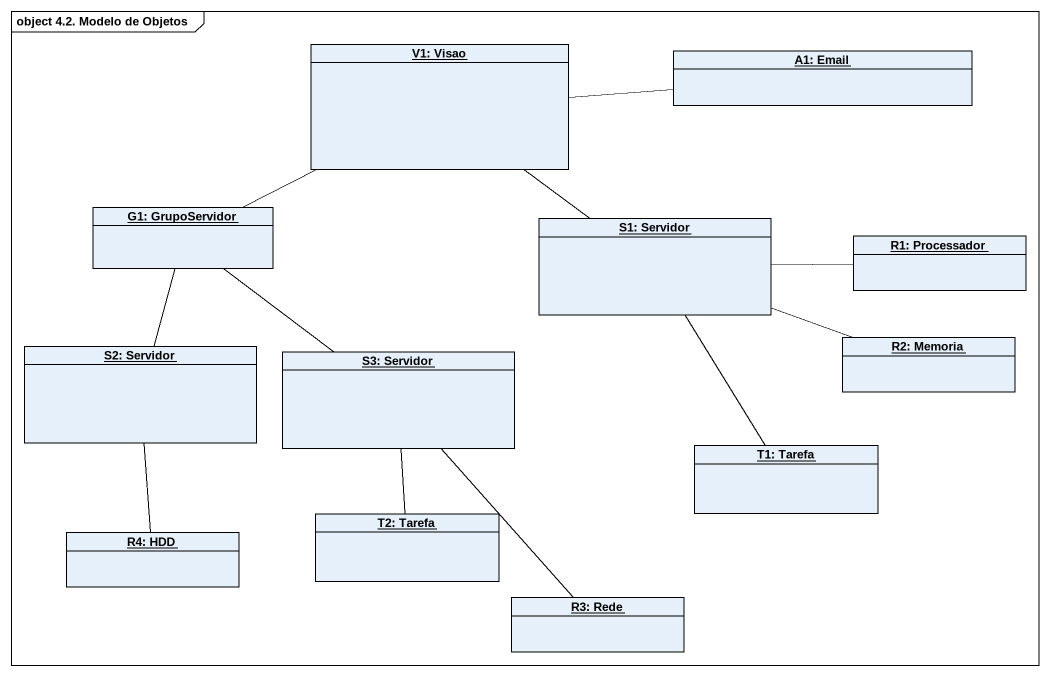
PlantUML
@startuml
mainframe object 4.2. Modelo de Objetos
hide circle
hide empty members
object "V1: Visao" as V1_Visao
object "A1: Email" as A1_Email
object "G1: GrupoServidor" as G1_GrupoServidor
object "S1: Servidor" as S1_Servidor
object "R1: Processador" as R1_Processador
object "S2: Servidor" as S2_Servidor
object "R2: Memoria" as R2_Memoria
object "S3: Servidor" as S3_Servidor
object "T1: Tarefa" as T1_Tarefa
object "R4: HDD" as R4_HDD
object "T2: Tarefa" as T2_Tarefa
object "R3: Rede" as R3_Rede
V1_Visao -right- A1_Email
V1_Visao -left- G1_GrupoServidor
V1_Visao -- S1_Servidor
G1_GrupoServidor -- S2_Servidor
G1_GrupoServidor -- S3_Servidor
R1_Processador -left- S1_Servidor
R2_Memoria -left- S1_Servidor
T1_Tarefa -up- S1_Servidor
R4_HDD -up- S2_Servidor
T2_Tarefa -up- S3_Servidor
R3_Rede -up- S3_Servidor
@enduml
